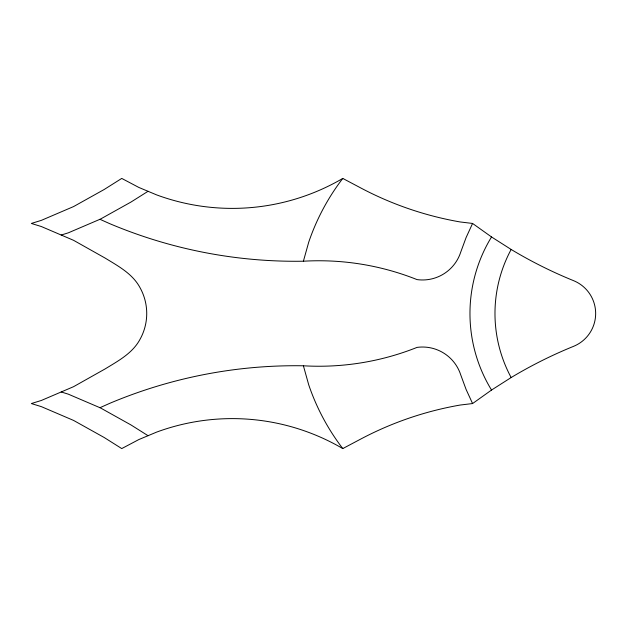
<?xml version="1.0" encoding="UTF-8"?>
<svg xmlns="http://www.w3.org/2000/svg" width="627" height="627" viewBox="0 0 627 627"><rect width="100%" height="100%" fill="white"/><g stroke="black" fill="none" stroke-linecap="round" stroke-linejoin="round"><path stroke-width="0.94" d="M99.959 219.293L109.521 223.573A478.291 478.291 0 0 0 303.397 261.216L308.719 242.179A221.997 221.997 0 0 1 342.781 178.421L361.168 188.163A334.591 334.591 0 0 0 460.242 221.966L472.578 223.447L491.529 236.959L511.154 249.46A448.47 448.47 0 0 0 573.54 280.653A35.449 35.449 0 0 1 573.54 346.347A448.47 448.47 0 0 0 511.154 377.54L491.529 390.041L472.578 403.553L460.242 405.034A334.591 334.591 0 0 0 361.168 438.837L342.781 448.579A218.76 218.76 0 0 0 156.625 432.105L138.818 439.566L121.748 448.579L104.145 437.481L73.563 420.419L41.358 406.641L31.35 403.553L41.358 400.457L73.563 386.687L105.203 368.88C118.197 360.901 132.61 353.26 140.064 339.246A53.068 53.068 0 0 0 140.064 287.754C132.61 273.74 118.197 266.099 105.203 258.12L73.563 240.313L41.358 226.543L31.35 223.447L41.358 220.359L73.563 206.581L104.145 189.519L121.748 178.421L138.818 187.434L156.625 194.895A218.76 218.76 0 0 0 342.781 178.421M472.578 223.447L466.08 237.602L460.696 252.211A40.144 40.144 0 0 1 417.041 279.603A264.923 264.923 0 0 0 303.397 261.216M148.043 191.298L131.027 202.027L100.445 219.089L68.249 232.86L61.219 235.031M99.959 407.707L109.521 403.427A478.291 478.291 0 0 1 303.397 365.784A264.923 264.923 0 0 0 417.041 347.397A40.144 40.144 0 0 1 460.696 374.789L466.08 389.398L472.578 403.553M61.219 391.969L68.249 394.14L100.445 407.911L131.027 424.973L148.043 435.702M303.397 365.784L308.719 384.821A221.997 221.997 0 0 0 342.781 448.579M511.154 377.54A134.86 134.86 0 0 1 511.154 249.46M491.529 390.041A146.632 146.632 0 0 1 491.529 236.959"/></g></svg>
